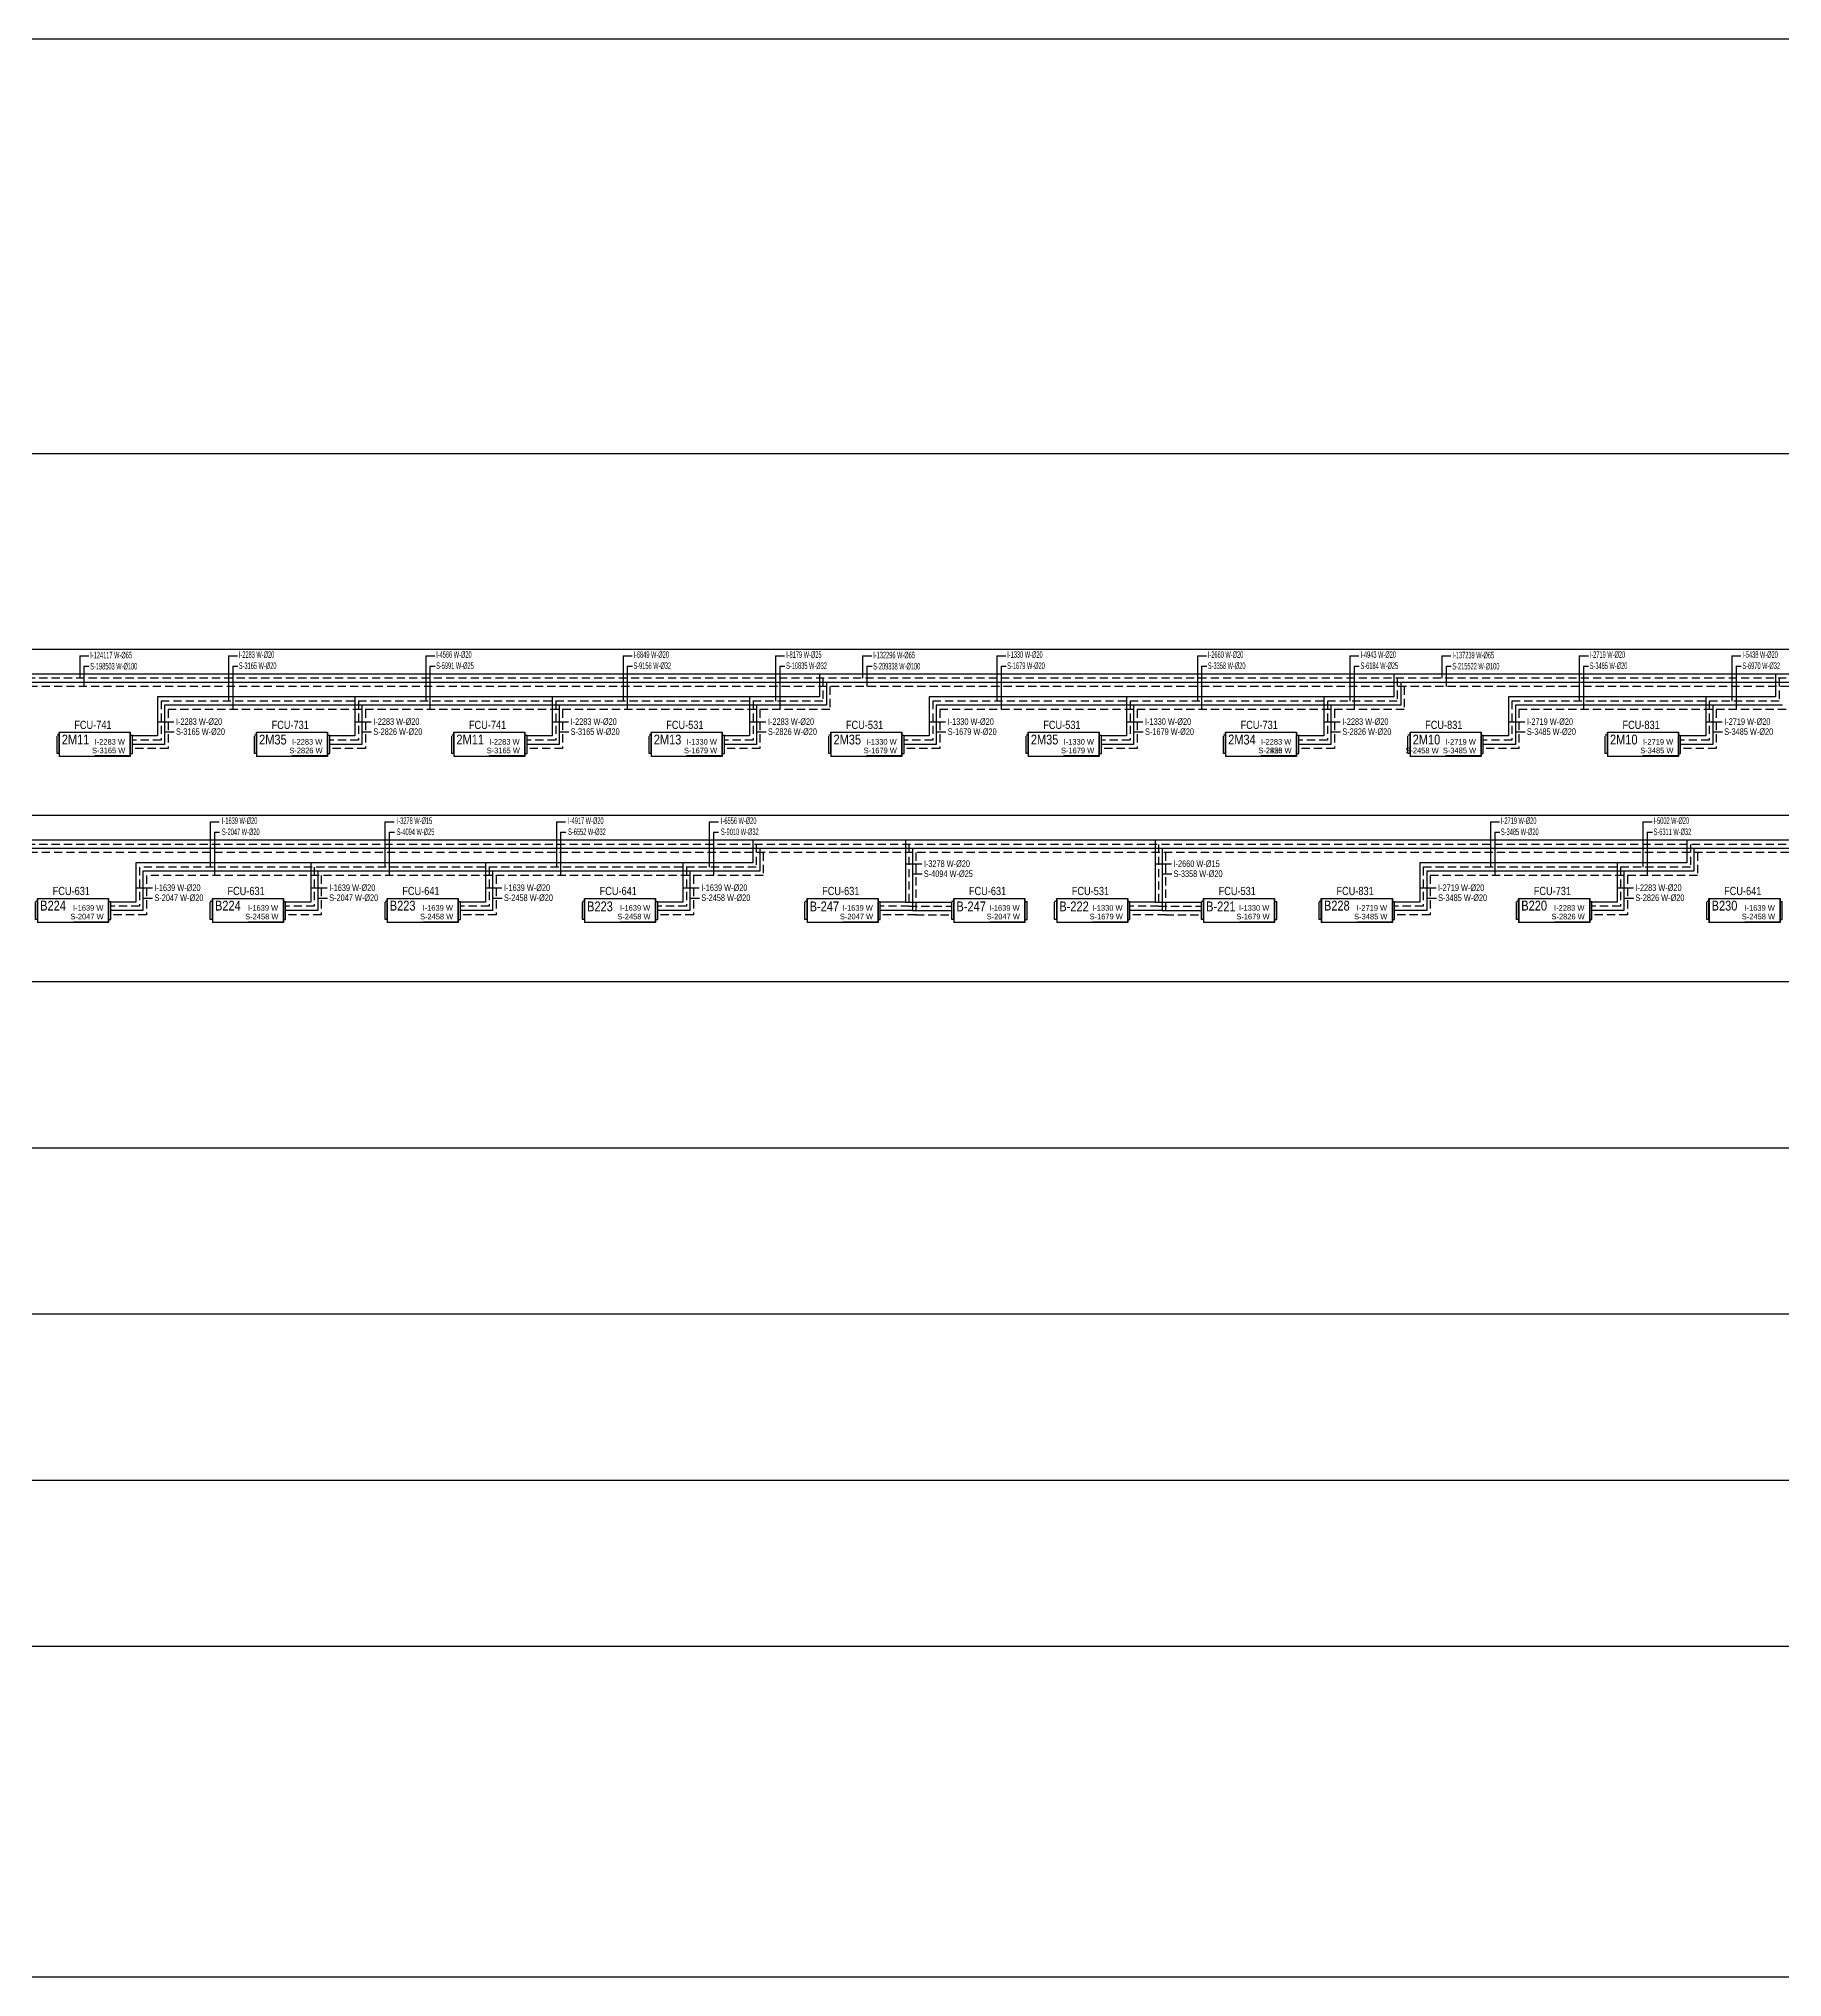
# Model space of a CAD drawing. Header units: centimetres. Extents: x -8730 to 48594, y -13 to 19987.
# Drawn here: x 15535 to 20836, y 10112 to 16006 of the extents above; entities that cross this region are included whole.
import ezdxf
from ezdxf.enums import TextEntityAlignment as Align

# ---------------------------------------------------------------- set-up
doc = ezdxf.new("R2010")
doc.units = ezdxf.units.CM
doc.header["$MEASUREMENT"] = 0
doc.linetypes.add('DASHED', pattern=[75, 50, -25])
for name, color, linetype, lineweight in [('1-BASLIK', 53, 'Continuous', 25), ('T-ISITMA', 1, 'Continuous', 30), ('T-MAHAL', 120, 'Continuous', 15), ('T-SOGUTMA', 4, 'Continuous', 30), ('T-STEXT', 181, 'Continuous', 15)]:
    doc.layers.add(name, color=color, linetype=linetype, lineweight=lineweight)
for name, color, linetype in [('T-FC', 150, 'Continuous'), ('T-FC-NUMARA', 62, 'Continuous'), ('T-ISITMA-TOPLAMA', 61, 'Continuous'), ('T-ITEXT', 32, 'Continuous'), ('T-SOGUTMA-TOPLAMA', 120, 'Continuous'), ('T-TEXT', 85, 'Continuous')]:
    doc.layers.add(name, color=color, linetype=linetype)
doc.styles.add('ARIAL', font='arial.ttf')
doc.styles.add('GKM', font='ARIALN.TTF', dxfattribs={"width": 0.6, "height": 20})
doc.styles.add('LUCIDASANS', font='arial.ttf', dxfattribs={"width": 0.8})

# ---------------------------------------------------------------- blocks, each defined once
blk = doc.blocks.new('FANCOIL-DWD')
at = {"linetype": 'DASHED'}
blk.add_line((-114.3, -71.5), (-114.3, -16.4), dxfattribs=at)
for p, q in [((-108.1, -16.4), (-114.3, -16.4)), ((-114.3, -69.1), (-114.3, -18.8)), ((-108.1, -71.5), (-108.1, -7)), ((-108.1, -7), (108.1, -7)), ((-106.8, -80.9), (-106.8, -7)), ((108.1, -7), (108.1, -80.9)), ((108.1, -14.1), (108.1, -7.7)), ((108.1, -16.4), (114.6, -16.4)), ((108.1, -71), (108.1, -16.9)), ((114.6, -71.5), (114.6, -16.4)), ((-108.1, -71.5), (-114.3, -71.5)), ((-108.1, -71.5), (-108.1, -80.9)), ((108.1, -80.9), (-108.1, -80.9)), ((0.9, -80.9), (0.9, -78.2)), ((0.9, -78.2), (108.1, -78.2)), ((108.1, -78), (108.1, -71.5)), ((108.1, -71.5), (114.6, -71.5))]:
    blk.add_line(p, q)

msp = doc.modelspace()

# ---------------------------------------------------------------- linework, layer by layer
at = {"layer": '1-BASLIK'}
msp.add_lwpolyline([(-6103.8, 16005.7), (37956, 16005.7), (37956, 10112), (-6103.8, 10112)], close=True, dxfattribs=at)
at = {"layer": 'T-ISITMA', "lineweight": -3, "ltscale": 0.5}
for p, q in [((26547.1, 14073.8), (1735.7, 14073.8)), ((17908.6, 14073.8), (17908.6, 14004.9)), ((19655, 14073.8), (19655, 14004.9)), ((20816.2, 14073.8), (20816.2, 14004.9)), ((17908.6, 14004.9), (15896.2, 14004.9)), ((15896.2, 14004.9), (15896.2, 13885.9)), ((16496.2, 14004.9), (16496.2, 13885.9)), ((17096.2, 14004.9), (17096.2, 13885.9)), ((17696.2, 14004.9), (17696.2, 13885.9)), ((19655, 14004.9), (18242.6, 14004.9)), ((18242.6, 14004.9), (18242.6, 13885.9)), ((18842.6, 14004.9), (18842.6, 13885.9)), ((19442.6, 14004.9), (19442.6, 13885.9)), ((20816.2, 14004.9), (20003.8, 14004.9)), ((20003.8, 14004.9), (20003.8, 13885.9)), ((20603.8, 14004.9), (20603.8, 13885.9)), ((15896.2, 13885.9), (15819.7, 13885.9)), ((16496.2, 13885.9), (16419.7, 13885.9)), ((17096.2, 13885.9), (17019.7, 13885.9)), ((17696.2, 13885.9), (17619.7, 13885.9)), ((18242.6, 13885.9), (18166.2, 13885.9)), ((18842.6, 13885.9), (18766.2, 13885.9)), ((19442.6, 13885.9), (19366.2, 13885.9)), ((20003.8, 13885.9), (19927.3, 13885.9)), ((20603.8, 13885.9), (20527.3, 13885.9)), ((26547.1, 13568.8), (-4435.9, 13568.8)), ((17705.9, 13568.8), (17705.9, 13499.9)), ((18170.2, 13568.8), (18170.2, 13380.9)), ((18929.4, 13568.8), (18929.4, 13380.9)), ((20546.4, 13568.8), (20546.4, 13499.9)), ((17705.9, 13499.9), (15830.5, 13499.9)), ((15830.5, 13499.9), (15830.5, 13380.9)), ((16362, 13499.9), (16362, 13380.9)), ((16893.5, 13499.9), (16893.5, 13380.9)), ((17493.5, 13499.9), (17493.5, 13380.9)), ((20546.4, 13499.9), (19734, 13499.9)), ((19734, 13499.9), (19734, 13380.9)), ((20334, 13499.9), (20334, 13380.9)), ((15830.5, 13380.9), (15754, 13380.9)), ((16362, 13380.9), (16285.5, 13380.9)), ((16893.5, 13380.9), (16817, 13380.9)), ((17493.5, 13380.9), (17417, 13380.9)), ((18170.2, 13380.9), (18093.7, 13380.9)), ((18170.2, 13380.9), (18310.4, 13380.9)), ((18929.4, 13380.9), (18852.9, 13380.9)), ((18929.4, 13380.9), (19069.6, 13380.9)), ((19734, 13380.9), (19657.5, 13380.9)), ((20334, 13380.9), (20257.5, 13380.9))]:
    msp.add_line(p, q, dxfattribs=at)
at = {"layer": 'T-ISITMA', "linetype": 'DASHED', "lineweight": -3, "ltscale": 0.5}
for p, q in [((26548.6, 14061.3), (1746.3, 14061.3)), ((17919.2, 14061.3), (17919.2, 13992.2)), ((19665.7, 14061.3), (19665.7, 13992.2)), ((20826.8, 14061.3), (20826.8, 13992.2)), ((17919.2, 13992.2), (15906.8, 13992.2)), ((15906.8, 13992.2), (15906.8, 13873.1)), ((16506.8, 13992.2), (16506.8, 13873.1)), ((17106.8, 13992.2), (17106.8, 13873.1)), ((17706.8, 13992.2), (17706.8, 13873.1)), ((19665.7, 13992.2), (18253.2, 13992.2)), ((18253.2, 13992.2), (18253.2, 13873.1)), ((18853.2, 13992.2), (18853.2, 13873.1)), ((19453.2, 13992.2), (19453.2, 13873.1)), ((20826.8, 13992.2), (20014.4, 13992.2)), ((20014.4, 13992.2), (20014.4, 13873.1)), ((20614.4, 13992.2), (20614.4, 13873.1)), ((15906.8, 13873.1), (15819.7, 13873.1)), ((16506.8, 13873.1), (16419.7, 13873.1)), ((17106.8, 13873.1), (17019.7, 13873.1)), ((17706.8, 13873.1), (17619.7, 13873.1)), ((18253.2, 13873.1), (18166.2, 13873.1)), ((18853.2, 13873.1), (18766.2, 13873.1)), ((19453.2, 13873.1), (19366.2, 13873.1)), ((20014.4, 13873.1), (19927.3, 13873.1)), ((20614.4, 13873.1), (20527.3, 13873.1)), ((26548.6, 13556.3), (-4425.3, 13556.3)), ((17716.5, 13556.3), (17716.5, 13487.2)), ((18180.8, 13556.3), (18180.8, 13368.1)), ((18940, 13556.3), (18940, 13368.1)), ((20557, 13556.3), (20557, 13487.2)), ((17716.5, 13487.2), (15841.1, 13487.2)), ((15841.1, 13487.2), (15841.1, 13368.1)), ((16372.6, 13487.2), (16372.6, 13368.1)), ((16904.1, 13487.2), (16904.1, 13368.1)), ((17504.1, 13487.2), (17504.1, 13368.1)), ((20557, 13487.2), (19744.6, 13487.2)), ((19744.6, 13487.2), (19744.6, 13368.1)), ((20344.6, 13487.2), (20344.6, 13368.1)), ((15841.1, 13368.1), (15754, 13368.1)), ((16372.6, 13368.1), (16285.5, 13368.1)), ((16904.1, 13368.1), (16817, 13368.1)), ((17504.1, 13368.1), (17417, 13368.1)), ((18180.8, 13368.1), (18093.7, 13368.1)), ((18180.8, 13368.1), (18310.4, 13368.1)), ((18940, 13368.1), (18852.9, 13368.1)), ((18940, 13368.1), (19069.6, 13368.1)), ((19744.6, 13368.1), (19657.5, 13368.1)), ((20344.6, 13368.1), (20257.5, 13368.1))]:
    msp.add_line(p, q, dxfattribs=at)
at = {"layer": 'T-ISITMA-TOPLAMA'}
for p, q in [((15659.4, 14130), (15659.4, 14061.3)), ((15659.4, 14130), (15687.2, 14130)), ((16111.5, 14130), (16111.5, 13991.6)), ((16111.5, 14130), (16139.3, 14130)), ((16711.5, 14130), (16711.5, 13991.6)), ((16711.5, 14130), (16739.3, 14130)), ((17311.5, 14130), (17311.5, 13991.6)), ((17311.5, 14130), (17339.3, 14130)), ((17775.1, 14130), (17775.1, 13991.6)), ((17775.1, 14130), (17802.9, 14130)), ((18040.2, 14130), (18040.2, 14061.3)), ((18040.2, 14130), (18068, 14130)), ((18447.9, 14130), (18447.9, 13991.6)), ((18447.9, 14130), (18475.6, 14130)), ((19058, 14130), (19058, 13991.6)), ((19058, 14130), (19085.7, 14130)), ((19521.6, 14130), (19521.6, 13991.6)), ((19521.6, 14130), (19549.4, 14130)), ((19801.2, 14130), (19801.2, 14061.3)), ((19801.2, 14130), (19828.9, 14130)), ((20219.1, 14130), (20219.1, 13991.6)), ((20219.1, 14130), (20246.9, 14130)), ((20682.8, 14130), (20682.8, 13991.6)), ((20682.8, 14130), (20710.5, 14130)), ((16056.2, 13625), (16056.2, 13487.4)), ((16056.2, 13625), (16084, 13625)), ((16587.7, 13625), (16587.7, 13487.4)), ((16587.7, 13625), (16615.5, 13625)), ((17108.8, 13625), (17108.8, 13487.4)), ((17108.8, 13625), (17136.6, 13625)), ((17573.7, 13625), (17573.7, 13487.4)), ((17573.7, 13625), (17601.4, 13625)), ((19949.3, 13625), (19949.3, 13486.6)), ((19949.3, 13625), (19977.1, 13625)), ((20412.9, 13625), (20412.9, 13486.6)), ((20412.9, 13625), (20440.7, 13625))]:
    msp.add_line(p, q, dxfattribs=at)
at = {"layer": 'T-ISITMA-TOPLAMA', "color": 2}
msp.add_line((18170.2, 13496.9), (18220.2, 13496.9), dxfattribs=at)
at = {"layer": 'T-ISITMA-TOPLAMA', "color": 100}
msp.add_line((18929.4, 13496.9), (18979.4, 13496.9), dxfattribs=at)
at = {"layer": 'T-ISITMA-TOPLAMA', "color": 1}
for p, q in [((16893.5, 13423.8), (16943.5, 13423.8)), ((17493.5, 13423.8), (17543.5, 13423.8))]:
    msp.add_line(p, q, dxfattribs=at)
at = {"layer": 'T-ISITMA-TOPLAMA', "color": 62}
msp.add_line((19734, 13423.8), (19784, 13423.8), dxfattribs=at)
at = {"layer": 'T-ISITMA-TOPLAMA', "color": 30}
msp.add_line((20334, 13423.8), (20384, 13423.8), dxfattribs=at)
at = {"layer": 'T-SOGUTMA', "lineweight": -3, "ltscale": 0.5}
for p, q in [((26557.4, 14048.8), (1756.9, 14048.8)), ((17929.8, 14048.8), (17929.8, 13979.4)), ((19676.3, 14048.8), (19676.3, 13979.4)), ((17929.8, 13979.4), (15917.4, 13979.4)), ((15917.4, 13979.4), (15917.4, 13860.4)), ((16517.4, 13979.4), (16517.4, 13860.4)), ((17117.4, 13979.4), (17117.4, 13860.4)), ((17717.4, 13979.4), (17717.4, 13860.4)), ((19676.3, 13979.4), (18263.9, 13979.4)), ((18263.9, 13979.4), (18263.9, 13860.4)), ((18863.9, 13979.4), (18863.9, 13860.4)), ((19463.9, 13979.4), (19463.9, 13860.4)), ((20837.5, 13979.4), (20025, 13979.4)), ((20025, 13979.4), (20025, 13860.4)), ((20625, 13979.4), (20625, 13860.4)), ((15917.4, 13860.4), (15819.7, 13860.4)), ((16517.4, 13860.4), (16419.7, 13860.4)), ((17117.4, 13860.4), (17019.7, 13860.4)), ((17717.4, 13860.4), (17619.7, 13860.4)), ((18263.9, 13860.4), (18166.2, 13860.4)), ((18863.9, 13860.4), (18766.2, 13860.4)), ((19463.9, 13860.4), (19366.2, 13860.4)), ((19464, 13860.4), (19366.3, 13860.4)), ((20025, 13860.4), (19927.3, 13860.4)), ((20625, 13860.4), (20527.3, 13860.4)), ((26557.4, 13543.8), (-4414.6, 13543.8)), ((17727.2, 13543.8), (17727.2, 13474.4)), ((18191.4, 13543.8), (18191.4, 13355.4)), ((18950.6, 13543.8), (18950.6, 13355.4)), ((20567.6, 13543.8), (20567.6, 13474.4)), ((17727.2, 13474.4), (15851.7, 13474.4)), ((15851.7, 13474.4), (15851.7, 13355.4)), ((16383.2, 13474.4), (16383.2, 13355.4)), ((16914.7, 13474.4), (16914.7, 13355.4)), ((17514.7, 13474.4), (17514.7, 13355.4)), ((20567.6, 13474.4), (19755.2, 13474.4)), ((19755.2, 13474.4), (19755.2, 13355.4)), ((20355.2, 13474.4), (20355.2, 13355.4)), ((15851.7, 13355.4), (15754, 13355.4)), ((16383.2, 13355.4), (16285.5, 13355.4)), ((16914.7, 13355.4), (16817, 13355.4)), ((17514.7, 13355.4), (17417, 13355.4)), ((18191.4, 13355.4), (18093.7, 13355.4)), ((18191.4, 13355.4), (18310.4, 13355.4)), ((18950.6, 13355.4), (18852.9, 13355.4)), ((18950.6, 13355.4), (19069.6, 13355.4)), ((19755.2, 13355.4), (19657.5, 13355.4)), ((20355.2, 13355.4), (20257.5, 13355.4))]:
    msp.add_line(p, q, dxfattribs=at)
at = {"layer": 'T-SOGUTMA', "linetype": 'DASHED', "lineweight": -3, "ltscale": 0.5}
for p, q in [((26556.4, 14036.3), (1767.5, 14036.3)), ((17940.4, 14036.4), (17940.4, 13966.6)), ((19686.9, 14036.4), (19686.9, 13966.6)), ((17940.4, 13966.6), (15928, 13966.6)), ((15928, 13966.6), (15928, 13847.6)), ((16528, 13966.6), (16528, 13847.6)), ((17128, 13966.6), (17128, 13847.6)), ((17728, 13966.6), (17728, 13847.6)), ((19686.9, 13966.6), (18274.5, 13966.6)), ((18274.5, 13966.6), (18274.5, 13847.6)), ((18874.5, 13966.6), (18874.5, 13847.6)), ((19474.5, 13966.6), (19474.5, 13847.6)), ((20848.1, 13966.6), (20035.7, 13966.6)), ((20035.7, 13966.6), (20035.7, 13847.6)), ((20635.7, 13966.6), (20635.7, 13847.6)), ((15928, 13847.6), (15819.7, 13847.6)), ((16528, 13847.6), (16419.7, 13847.6)), ((17128, 13847.6), (17019.7, 13847.6)), ((17728, 13847.6), (17619.7, 13847.6)), ((18274.5, 13847.6), (18166.2, 13847.6)), ((18874.5, 13847.6), (18766.2, 13847.6)), ((19474.5, 13847.6), (19366.2, 13847.6)), ((19474.6, 13847.6), (19366.3, 13847.6)), ((20035.7, 13847.6), (19927.3, 13847.6)), ((20635.7, 13847.6), (20527.3, 13847.6)), ((25356.4, 13531.3), (-4404, 13531.3)), ((25956.4, 13531.3), (-3179.7, 13531.3)), ((26556.4, 13531.3), (-2579.7, 13531.3)), ((17737.8, 13531.4), (17737.8, 13461.6)), ((18202, 13531.3), (18202, 13342.6)), ((18961.3, 13531.3), (18961.3, 13342.6)), ((20578.3, 13531.4), (20578.3, 13461.6)), ((17737.8, 13461.6), (15862.4, 13461.6)), ((15862.4, 13461.6), (15862.4, 13342.6)), ((16393.9, 13461.6), (16393.9, 13342.6)), ((16925.4, 13461.6), (16925.4, 13342.6)), ((17525.4, 13461.6), (17525.4, 13342.6)), ((20578.3, 13461.6), (19765.8, 13461.6)), ((19765.8, 13461.6), (19765.8, 13342.6)), ((20365.8, 13461.6), (20365.8, 13342.6)), ((15862.4, 13342.6), (15754, 13342.6)), ((16393.9, 13342.6), (16285.5, 13342.6)), ((16925.4, 13342.6), (16817, 13342.6)), ((17525.4, 13342.6), (17417, 13342.6)), ((18202, 13342.6), (18093.7, 13342.6)), ((18202, 13342.6), (18310.4, 13342.6)), ((18961.3, 13342.6), (18852.9, 13342.6)), ((18961.3, 13342.6), (19069.6, 13342.6)), ((19765.8, 13342.6), (19657.5, 13342.6)), ((20365.8, 13342.6), (20257.5, 13342.6))]:
    msp.add_line(p, q, dxfattribs=at)
at = {"layer": 'T-SOGUTMA-TOPLAMA'}
for p, q in [((15672.5, 14098.2), (15688, 14098.2)), ((15672.5, 14098.2), (15672.5, 14036.3)), ((16124.6, 14098.2), (16140.1, 14098.2)), ((16124.6, 14098.2), (16124.6, 13966.6)), ((16724.6, 14098.2), (16740.1, 14098.2)), ((16724.6, 14098.2), (16724.6, 13966.6)), ((17324.6, 14098.2), (17340.1, 14098.2)), ((17324.6, 14098.2), (17324.6, 13966.6)), ((17788.2, 14098.2), (17803.7, 14098.2)), ((17788.2, 14098.2), (17788.2, 13966.6)), ((18053.3, 14098.2), (18068.8, 14098.2)), ((18053.3, 14098.2), (18053.3, 14036.3)), ((18461, 14098.2), (18476.5, 14098.2)), ((18461, 14098.2), (18461, 13966.6)), ((19071, 14098.2), (19086.6, 14098.2)), ((19071, 14098.2), (19071, 13966.6)), ((19534.7, 14098.2), (19550.2, 14098.2)), ((19534.7, 14098.2), (19534.7, 13966.6)), ((19814.3, 14098.2), (19829.8, 14098.2)), ((19814.3, 14098.2), (19814.3, 14036.3)), ((20232.2, 14098.2), (20247.7, 14098.2)), ((20232.2, 14098.2), (20232.2, 13966.6)), ((20695.8, 14098.2), (20711.4, 14098.2)), ((20695.8, 14098.2), (20695.8, 13966.6)), ((16069.3, 13593.2), (16084.8, 13593.2)), ((16069.3, 13593.2), (16069.3, 13462.4)), ((16600.8, 13593.2), (16616.3, 13593.2)), ((16600.8, 13593.2), (16600.8, 13462.4)), ((17121.9, 13593.2), (17137.4, 13593.2)), ((17121.9, 13593.2), (17121.9, 13462.4)), ((17586.8, 13593.2), (17602.3, 13593.2)), ((17586.8, 13593.2), (17586.8, 13462.4)), ((19962.4, 13593.2), (19977.9, 13593.2)), ((19962.4, 13593.2), (19962.4, 13461.6)), ((20426, 13593.2), (20441.5, 13593.2)), ((20426, 13593.2), (20426, 13461.6))]:
    msp.add_line(p, q, dxfattribs=at)
at = {"layer": 'T-SOGUTMA-TOPLAMA', "color": 163}
for p, q in [((15896.2, 13928.8), (15946.2, 13928.8)), ((17096.2, 13928.8), (17146.2, 13928.8)), ((15917.4, 13898.3), (15947, 13898.3)), ((17117.4, 13898.3), (17147, 13898.3))]:
    msp.add_line(p, q, dxfattribs=at)
at = {"layer": 'T-SOGUTMA-TOPLAMA', "color": 30}
for p, q in [((16496.2, 13928.8), (16546.2, 13928.8)), ((17696.2, 13928.8), (17746.2, 13928.8)), ((19442.6, 13928.8), (19492.6, 13928.8)), ((16517.4, 13898.3), (16547, 13898.3)), ((17717.4, 13898.3), (17747, 13898.3)), ((19463.9, 13898.3), (19493.4, 13898.3)), ((20355.2, 13393.3), (20384.8, 13393.3))]:
    msp.add_line(p, q, dxfattribs=at)
at = {"layer": 'T-SOGUTMA-TOPLAMA', "color": 100}
for p, q in [((18242.6, 13928.8), (18292.6, 13928.8)), ((18842.6, 13928.8), (18892.6, 13928.8)), ((18263.9, 13898.3), (18293.4, 13898.3)), ((18863.9, 13898.3), (18893.4, 13898.3)), ((18950.6, 13466.3), (18980.2, 13466.3))]:
    msp.add_line(p, q, dxfattribs=at)
at = {"layer": 'T-SOGUTMA-TOPLAMA', "color": 62}
for p, q in [((20003.8, 13928.8), (20053.8, 13928.8)), ((20603.8, 13928.8), (20653.8, 13928.8)), ((20025, 13898.3), (20054.6, 13898.3)), ((20625, 13898.3), (20654.6, 13898.3)), ((19755.2, 13393.3), (19784.8, 13393.3))]:
    msp.add_line(p, q, dxfattribs=at)
at = {"layer": 'T-SOGUTMA-TOPLAMA', "color": 2}
for p, q in [((18191.4, 13466.3), (18221, 13466.3)), ((15830.5, 13423.8), (15880.5, 13423.8)), ((15851.7, 13393.3), (15881.3, 13393.3)), ((16362, 13423.8), (16412, 13423.8)), ((16383.2, 13393.3), (16412.8, 13393.3))]:
    msp.add_line(p, q, dxfattribs=at)
at = {"layer": 'T-SOGUTMA-TOPLAMA', "color": 1}
for p, q in [((16914.7, 13393.3), (16944.3, 13393.3)), ((17514.7, 13393.3), (17544.3, 13393.3))]:
    msp.add_line(p, q, dxfattribs=at)
at = {"layer": 'T-TEXT', "color": 7}
for p, q in [((36595.3, 14744), (-5138.2, 14744)), ((36595.3, 14148.7), (-5138.2, 14148.7)), ((36595.3, 13643.7), (-5138.2, 13643.7)), ((36595.3, 13138.7), (-5138.2, 13138.7)), ((-5138.2, 12633.7), (36595.3, 12633.7)), ((-5138.2, 12128.7), (36595.3, 12128.7)), ((-5138.2, 11623.7), (36595.3, 11623.7)), ((-5138.2, 11118.7), (36595.3, 11118.7))]:
    msp.add_line(p, q, dxfattribs=at)

# ---------------------------------------------------------------- block references
at = {"layer": 'T-FC'}
for p in [(15705.1, 13904.3), (16305.1, 13904.3), (16905.1, 13904.3), (17505.1, 13904.3), (18051.5, 13904.3), (18651.5, 13904.3), (19251.5, 13904.3), (19812.7, 13904.3), (20412.7, 13904.3), (15639.4, 13399.3), (16170.9, 13399.3), (16702.4, 13399.3), (17302.4, 13399.3), (17979.1, 13399.3), (18425.5, 13399.3), (18738.3, 13399.3), (19184.7, 13399.3), (19542.9, 13399.3), (20142.9, 13399.3), (20721.7, 13399.3)]:
    msp.add_blockref('FANCOIL-DWD', p, dxfattribs=at)

# ---------------------------------------------------------------- texts
at = {"layer": 'T-FC-NUMARA', "color": 163, "style": 'ARIAL', "width": 0.8}
for p in [(15643, 13907.2), (16843, 13907.2)]:
    msp.add_text('FCU-741', height=25, dxfattribs=at).set_placement(p)
at = {"layer": 'T-FC-NUMARA', "color": 30, "style": 'ARIAL', "width": 0.8}
for p in [(16243, 13907.2), (19189.4, 13907.2), (20080.8, 13402.2)]:
    msp.add_text('FCU-731', height=25, dxfattribs=at).set_placement(p)
at = {"layer": 'T-FC-NUMARA', "color": 100, "style": 'ARIAL', "width": 0.8}
for p in [(17443, 13907.2), (17989.4, 13907.2), (18589.4, 13907.2), (18676.2, 13402.2), (19122.5, 13402.2)]:
    msp.add_text('FCU-531', height=25, dxfattribs=at).set_placement(p)
at = {"layer": 'T-FC-NUMARA', "color": 62, "style": 'ARIAL', "width": 0.8}
for p in [(19750.6, 13907.2), (20350.6, 13907.2), (19480.8, 13402.2)]:
    msp.add_text('FCU-831', height=25, dxfattribs=at).set_placement(p)
at = {"layer": 'T-FC-NUMARA', "color": 2, "style": 'ARIAL', "width": 0.8}
for p in [(15577.3, 13402.2), (16108.8, 13402.2), (17917, 13402.2), (18363.3, 13402.2)]:
    msp.add_text('FCU-631', height=25, dxfattribs=at).set_placement(p)
at = {"layer": 'T-FC-NUMARA', "color": 1, "style": 'ARIAL', "width": 0.8}
for p in [(16640.3, 13402.2), (17240.3, 13402.2), (20659.6, 13402.2)]:
    msp.add_text('FCU-641', height=25, dxfattribs=at).set_placement(p)
at = {"layer": 'T-ISITMA-TOPLAMA', "style": 'GKM', "width": 0.6}
for s, p in [('I-124117 W-%%C65', (15691.5, 14121.9)), ('I-2283 W-%%C20', (16143.3, 14123.5)), ('I-4566 W-%%C20', (16743.3, 14123.5)), ('I-6849 W-%%C20', (17343.3, 14123.5)), ('I-8179 W-%%C25', (17807.5, 14123.5)), ('I-132296 W-%%C65', (18072.3, 14121.9)), ('I-1330 W-%%C20', (18479.7, 14123.5)), ('I-2660 W-%%C20', (19089.8, 14123.5)), ('I-4943 W-%%C20', (19554, 14123.5)), ('I-137239 W-%%C65', (19833.3, 14121.9)), ('I-2719 W-%%C20', (20251, 14123.5)), ('I-5438 W-%%C20', (20715.2, 14123.5)), ('I-1639 W-%%C20', (16092, 13618.5)), ('I-3278 W-%%C15', (16623.5, 13618.5)), ('I-4917 W-%%C20', (17144.6, 13618.5)), ('I-6556 W-%%C20', (17609.4, 13618.5)), ('I-2719 W-%%C20', (19981.1, 13618.5)), ('I-5002 W-%%C20', (20445.3, 13618.5))]:
    msp.add_text(s, height=20, dxfattribs=at).set_placement(p)
at = {"layer": 'T-ISITMA-TOPLAMA', "color": 163, "style": 'ARIAL', "width": 0.8}
for p in [(15952.2, 13919.7), (17152.2, 13919.7)]:
    msp.add_text('I-2283 W-%%C20', height=20, dxfattribs=at).set_placement(p)
at = {"layer": 'T-ISITMA-TOPLAMA', "color": 30, "style": 'ARIAL', "width": 0.8}
for p in [(16552.2, 13919.7), (20390, 13414.7)]:
    msp.add_text('I-2283 W-%%C20', height=20, dxfattribs=at).set_placement(p)
at = {"layer": 'T-ISITMA-TOPLAMA', "color": 100, "style": 'ARIAL', "width": 0.8}
for s, p in [('I-1330 W-%%C20', (18298.7, 13919.7)), ('I-1330 W-%%C20', (18898.7, 13919.7)), ('I-2660 W-%%C15', (18985.5, 13487.8))]:
    msp.add_text(s, height=20, dxfattribs=at).set_placement(p)
at = {"layer": 'T-ISITMA-TOPLAMA', "color": 62, "style": 'ARIAL', "width": 0.8}
for p in [(20059.9, 13919.7), (19790, 13414.7)]:
    msp.add_text('I-2719 W-%%C20', height=20, dxfattribs=at).set_placement(p)
at = {"layer": 'T-ISITMA-TOPLAMA', "color": 2, "style": 'ARIAL', "width": 0.8}
msp.add_text('I-3278 W-%%C20', height=20, dxfattribs=at).set_placement((18226.2, 13487.8))
at = {"layer": 'T-ISITMA-TOPLAMA', "color": 1, "style": 'ARIAL', "width": 0.8}
for p in [(16949.5, 13414.7), (17549.5, 13414.7)]:
    msp.add_text('I-1639 W-%%C20', height=20, dxfattribs=at).set_placement(p)
at = {"layer": 'T-ITEXT', "color": 163, "style": 'ARIAL', "width": 0.8}
for p in [(15797.1, 13859.6), (16997.1, 13859.6)]:
    msp.add_text('I-2283 W', height=17, dxfattribs=at).set_placement(p, align=Align.RIGHT)
at = {"layer": 'T-ITEXT', "color": 30, "style": 'ARIAL', "width": 0.8}
for p in [(16397.1, 13859.6), (19343.6, 13859.6), (20234.9, 13354.6)]:
    msp.add_text('I-2283 W', height=17, dxfattribs=at).set_placement(p, align=Align.RIGHT)
at = {"layer": 'T-ITEXT', "color": 100, "style": 'ARIAL', "width": 0.8}
for p in [(17597.1, 13859.6), (18143.6, 13859.6), (18743.6, 13859.6), (18830.4, 13354.6), (19276.7, 13354.6)]:
    msp.add_text('I-1330 W', height=17, dxfattribs=at).set_placement(p, align=Align.RIGHT)
at = {"layer": 'T-ITEXT', "color": 62, "style": 'ARIAL', "width": 0.8}
for p in [(19904.8, 13859.6), (20504.8, 13859.6), (19634.9, 13354.6)]:
    msp.add_text('I-2719 W', height=17, dxfattribs=at).set_placement(p, align=Align.RIGHT)
at = {"layer": 'T-ITEXT', "color": 2, "style": 'ARIAL', "width": 0.8}
for s, p in [('S-2047 W', (15732.3, 13328.4)), ('I-1639 W', (15731.5, 13354.6)), ('I-1639 W', (18071.1, 13354.6)), ('I-1639 W', (18517.5, 13354.6))]:
    msp.add_text(s, height=17, dxfattribs=at).set_placement(p, align=Align.RIGHT)
at = {"layer": 'T-ITEXT', "color": 1, "style": 'ARIAL', "width": 0.8}
for p in [(16262.9, 13354.6), (16794.4, 13354.6), (17394.4, 13354.6), (20813.8, 13354.6)]:
    msp.add_text('I-1639 W', height=17, dxfattribs=at).set_placement(p, align=Align.RIGHT)
at = {"layer": 'T-MAHAL', "style": 'LUCIDASANS', "width": 0.8}
for s, p in [('2M11', (15605, 13860.1)), ('2M35', (16205, 13860.1)), ('2M11', (16805, 13860.1)), ('2M13', (17405, 13860.1)), ('2M35', (17951.5, 13860.1)), ('2M35', (18551.5, 13860.1)), ('2M34', (19151.5, 13860.1)), ('2M10', (19712.6, 13860.1)), ('2M10', (20312.6, 13860.1)), ('B224', (15539.3, 13355.1)), ('B224', (16070.8, 13355.1)), ('B223', (16602.3, 13355.1)), ('B223', (17202.3, 13352.7)), ('B-247', (17879, 13352.7)), ('B-247', (18325.4, 13352.7)), ('B-222', (18638.2, 13352.7)), ('B-221', (19084.6, 13352.7)), ('B228', (19442.8, 13355.1)), ('B220', (20042.8, 13355.1)), ('B230', (20621.6, 13355.1))]:
    msp.add_text(s, height=30, dxfattribs=at).set_placement(p)
at = {"layer": 'T-SOGUTMA-TOPLAMA', "style": 'GKM', "width": 0.6}
for s, p in [('S-198503 W-%%C100', (15691.5, 14088.1)), ('S-3165 W-%%C20', (16143.3, 14089.6)), ('S-5991 W-%%C25', (16743.3, 14089.6)), ('S-9156 W-%%C32', (17343.3, 14089.6)), ('S-10835 W-%%C32', (17807.5, 14089.6)), ('S-209338 W-%%C100', (18072.3, 14088.1)), ('S-1679 W-%%C20', (18479.7, 14089.6)), ('S-3358 W-%%C20', (19089.8, 14089.6)), ('S-6184 W-%%C25', (19554, 14089.6)), ('S-215522 W-%%C100', (19833.3, 14088.1)), ('S-3485 W-%%C20', (20251, 14089.6)), ('S-6970 W-%%C32', (20715.2, 14089.6)), ('S-2047 W-%%C20', (16092, 13584.6)), ('S-4094 W-%%C25', (16623.5, 13584.6)), ('S-6552 W-%%C32', (17144.6, 13584.6)), ('S-9010 W-%%C32', (17609.4, 13584.6)), ('S-3485 W-%%C20', (19981.1, 13584.6)), ('S-6311 W-%%C32', (20445.3, 13584.6))]:
    msp.add_text(s, height=20, dxfattribs=at).set_placement(p)
at = {"layer": 'T-SOGUTMA-TOPLAMA', "color": 163, "style": 'ARIAL', "width": 0.8}
for p in [(15952.2, 13889.2), (17152.2, 13889.2)]:
    msp.add_text('S-3165 W-%%C20', height=20, dxfattribs=at).set_placement(p)
at = {"layer": 'T-SOGUTMA-TOPLAMA', "color": 30, "style": 'ARIAL', "width": 0.8}
for s, p in [('S-2826 W-%%C20', (16552.2, 13889.2)), ('S-2826 W-%%C20', (17752.2, 13889.2)), ('I-2283 W-%%C20', (17752.2, 13919.7)), ('S-2826 W-%%C20', (19498.7, 13889.2)), ('I-2283 W-%%C20', (19498.7, 13919.7)), ('S-2826 W-%%C20', (20390, 13384.2))]:
    msp.add_text(s, height=20, dxfattribs=at).set_placement(p)
at = {"layer": 'T-SOGUTMA-TOPLAMA', "color": 100, "style": 'ARIAL', "width": 0.8}
for s, p in [('S-1679 W-%%C20', (18298.7, 13889.2)), ('S-1679 W-%%C20', (18898.7, 13889.2)), ('S-3358 W-%%C20', (18985.5, 13457.2))]:
    msp.add_text(s, height=20, dxfattribs=at).set_placement(p)
at = {"layer": 'T-SOGUTMA-TOPLAMA', "color": 62, "style": 'ARIAL', "width": 0.8}
for s, p in [('S-3485 W-%%C20', (20059.9, 13889.2)), ('S-3485 W-%%C20', (20659.9, 13889.2)), ('I-2719 W-%%C20', (20659.9, 13919.7)), ('S-3485 W-%%C20', (19790, 13384.2))]:
    msp.add_text(s, height=20, dxfattribs=at).set_placement(p)
at = {"layer": 'T-SOGUTMA-TOPLAMA', "color": 2, "style": 'ARIAL', "width": 0.8}
for s, p in [('S-4094 W-%%C25', (18226.2, 13457.2)), ('S-2047 W-%%C20', (15886.6, 13384.2)), ('I-1639 W-%%C20', (15886.6, 13414.7)), ('S-2047 W-%%C20', (16418.1, 13384.2)), ('I-1639 W-%%C20', (16418.1, 13414.7))]:
    msp.add_text(s, height=20, dxfattribs=at).set_placement(p)
at = {"layer": 'T-SOGUTMA-TOPLAMA', "color": 1, "style": 'ARIAL', "width": 0.8}
for p in [(16949.5, 13384.2), (17549.5, 13384.2)]:
    msp.add_text('S-2458 W-%%C20', height=20, dxfattribs=at).set_placement(p)
at = {"layer": 'T-STEXT', "color": 163, "style": 'ARIAL', "width": 0.8}
for p in [(15798, 13833.4), (16998, 13833.4)]:
    msp.add_text('S-3165 W', height=17, dxfattribs=at).set_placement(p, align=Align.RIGHT)
at = {"layer": 'T-STEXT', "color": 30, "style": 'ARIAL', "width": 0.8}
for p in [(16398, 13833.4), (19344.4, 13833.4), (20235.8, 13328.4)]:
    msp.add_text('S-2826 W', height=17, dxfattribs=at).set_placement(p, align=Align.RIGHT)
at = {"layer": 'T-STEXT', "color": 100, "style": 'ARIAL', "width": 0.8}
for p in [(17598, 13833.4), (18144.4, 13833.4), (18744.4, 13833.4), (18831.2, 13328.4), (19277.6, 13328.4)]:
    msp.add_text('S-1679 W', height=17, dxfattribs=at).set_placement(p, align=Align.RIGHT)
at = {"layer": 'T-STEXT', "color": 1, "style": 'ARIAL', "width": 0.8}
for p in [(19344.5, 13833.4), (19791.7, 13833.4), (16263.8, 13328.4), (16795.3, 13328.4), (17395.3, 13328.4), (20814.6, 13328.4)]:
    msp.add_text('S-2458 W', height=17, dxfattribs=at).set_placement(p, align=Align.RIGHT)
at = {"layer": 'T-STEXT', "color": 62, "style": 'ARIAL', "width": 0.8}
for p in [(19905.6, 13833.4), (20505.6, 13833.4), (19635.8, 13328.4)]:
    msp.add_text('S-3485 W', height=17, dxfattribs=at).set_placement(p, align=Align.RIGHT)
at = {"layer": 'T-STEXT', "color": 2, "style": 'ARIAL', "width": 0.8}
for p in [(18072, 13328.4), (18518.3, 13328.4)]:
    msp.add_text('S-2047 W', height=17, dxfattribs=at).set_placement(p, align=Align.RIGHT)

doc.saveas('drawing.dxf')
